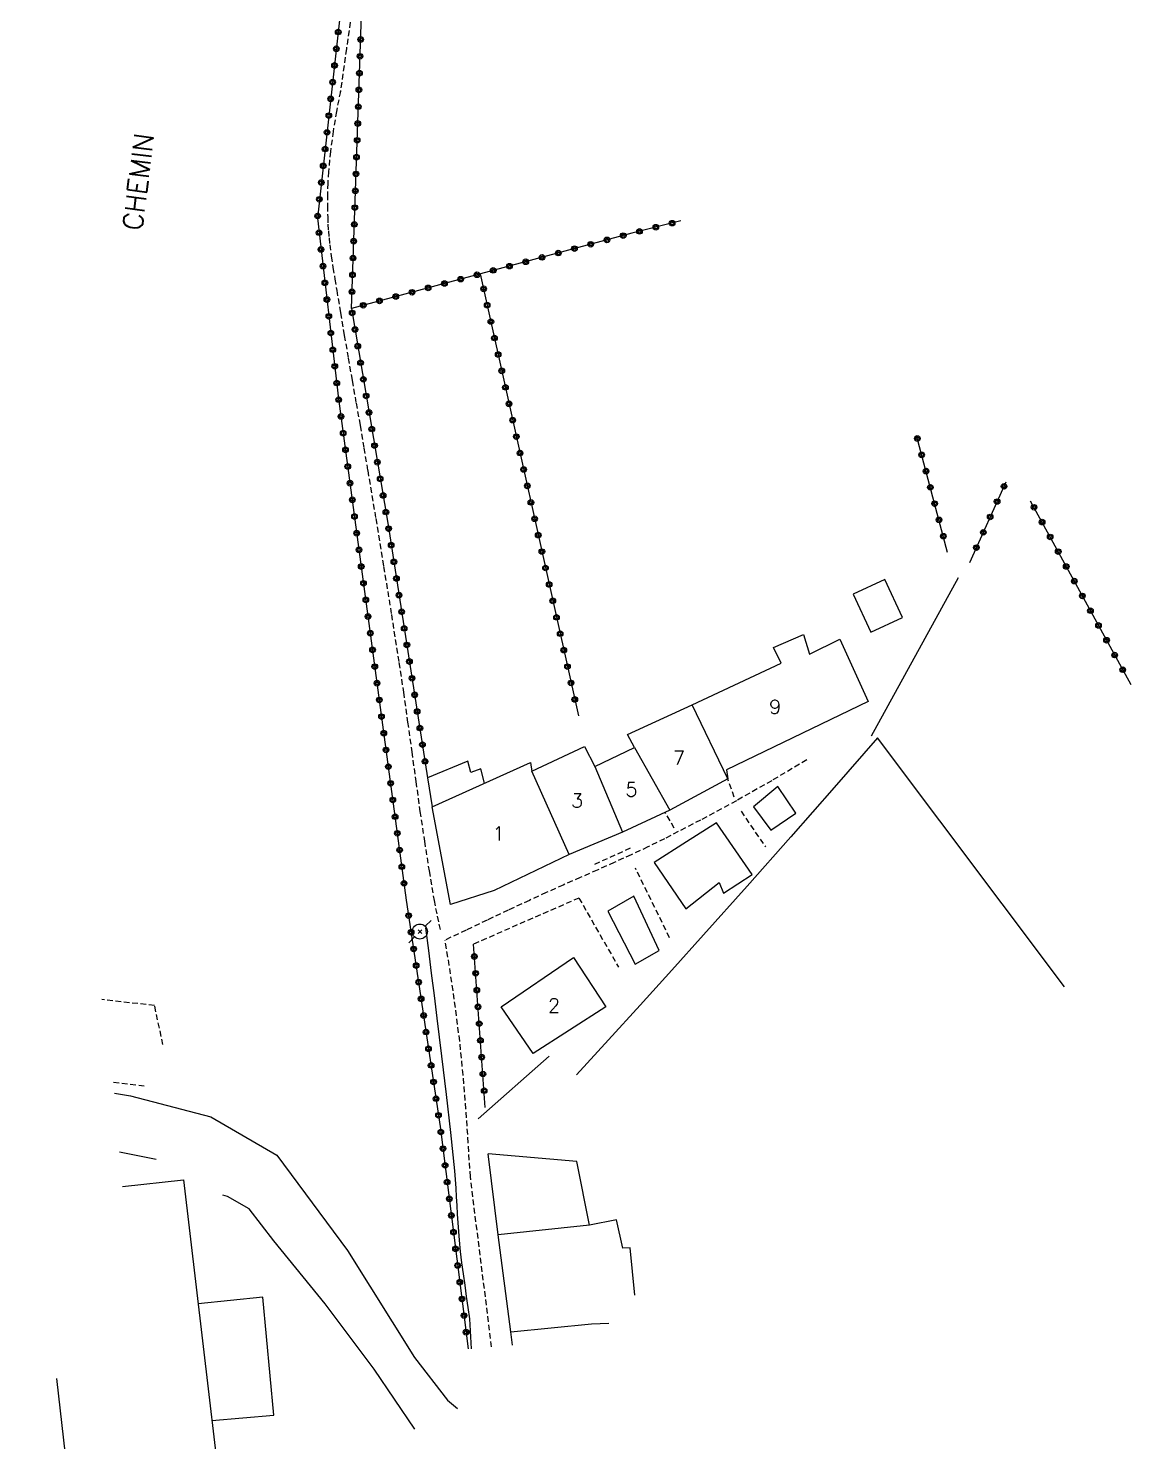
# Model space of a CAD drawing. Header units: millimetres. Extents: x 173000 to 174000, y 134000 to 135000.
# Drawn here: x 173242.6 to 173340.9, y 134373.6 to 134499.6 of the extents above; entities that cross this region are included whole.
import ezdxf
from ezdxf.enums import TextEntityAlignment as Align

# ---------------------------------------------------------------- set-up
doc = ezdxf.new("R2010")
doc.units = ezdxf.units.MM
doc.linetypes.add('DASHED', pattern=[0.75, 0.5, -0.25])
doc.layers.get('0').update_dxf_attribs({"linetype": 'CONTINUOUS'})
for name, color, linetype in [('W0001', 6, 'DASHED'), ('W0008', 7, 'CONTINUOUS'), ('W0017', 7, 'CONTINUOUS'), ('W0070', 7, 'DASHED'), ('W0101', 7, 'CONTINUOUS'), ('W0104', 1, 'CONTINUOUS'), ('W0112', 1, 'DASHED'), ('W0300', 7, 'CONTINUOUS'), ('W0303', 7, 'CONTINUOUS'), ('W0322', 7, 'CONTINUOUS'), ('W0323', 7, 'CONTINUOUS'), ('W0473', 7, 'CONTINUOUS'), ('W0989', 7, 'CONTINUOUS'), ('W0991', 7, 'CONTINUOUS'), ('W1102', 7, 'CONTINUOUS')]:
    doc.layers.add(name, color=color, linetype=linetype)
doc.styles.get("Standard").update_dxf_attribs({"font": 'romans.shx', "width": 0.85})

# ---------------------------------------------------------------- blocks, each defined once
blk = doc.blocks.new('T473')
for p, q in [((-0.166667, 0.166667), (0.166667, -0.166667)), ((-0.166667, -0.166667), (0.166667, 0.166667)), ((0.500001, 0.500001), (1.000002, 1.000002)), ((-1.000002, -1.000002), (-0.500001, -0.500001))]:
    blk.add_line(p, q)
blk.add_ellipse((0, 0), major_axis=(0.471405, 0.471405), ratio=1, start_param=5.4977871438, end_param=11.780972451)
blk = doc.blocks.new('t323o')
at = {"color": 0, "linetype": 'Continuous'}
for radius in [0.25, 0.15]:
    blk.add_circle((0, 0), radius, dxfattribs=at)
blk = doc.blocks.new('t322o')
at = {"color": 0, "linetype": 'Continuous'}
for radius in [0.25, 0.15]:
    blk.add_circle((0, 0), radius, dxfattribs=at)

msp = doc.modelspace()

# ---------------------------------------------------------------- linework, layer by layer
at = {"layer": 'W0001'}
msp.add_lwpolyline([(173283.9, 134382.05), (173282, 134397.21), (173282, 134397.21), (173282, 134397.21), (173282, 134397.21), (173282, 134397.21), (173282, 134397.21), (173281.81, 134400.24), (173281.61, 134403.27), (173281.36, 134406.3), (173281.05, 134409.32), (173280.77, 134411.57), (173280.46, 134413.82), (173280.12, 134416.07), (173279.74, 134418.32)], dxfattribs=at)
at = {"layer": 'W0008'}
msp.add_lwpolyline([(173278, 134419.4), (173278.26, 134417.39), (173278.52, 134415.38), (173278.77, 134413.37), (173279.02, 134411.36), (173279.43, 134407.96), (173279.85, 134404.56), (173280.24, 134401.16), (173280.58, 134397.75), (173280.65, 134396.98), (173280.7, 134396.2), (173280.74, 134395.43), (173280.79, 134394.66), (173280.83, 134393.88), (173280.87, 134393.11), (173280.93, 134392.34), (173280.99, 134391.57), (173281.1, 134390.57), (173281.22, 134389.56), (173281.36, 134388.56), (173281.5, 134387.56), (173281.64, 134386.56), (173281.78, 134385.56), (173281.91, 134384.56), (173282.06, 134381.89), (173282.06, 134381.89)], dxfattribs=at)
at = {"layer": 'W0017'}
for points in [[(173250.28, 134404.68), (173251.71, 134404.44), (173258.87, 134402.57), (173264.74, 134399.15), (173271.06, 134390.65), (173277.03, 134381.11), (173279.95, 134377.29), (173280.84, 134376.56)], [(173253.99, 134398.75), (173250.72, 134399.41)], [(173277.05, 134374.73), (173273.43, 134380.06), (173269.04, 134385.89), (173264.48, 134391.52), (173262.27, 134394.37), (173260.36, 134395.45), (173259.94, 134395.59)]]:
    msp.add_lwpolyline(points, dxfattribs=at)
at = {"layer": 'W0070'}
for points in [[(173271.51, 134501.62), (173270.95, 134497.77), (173270.4, 134493.91)], [(173270.41, 134493.97), (173270.06, 134492.19), (173269.76, 134490.41), (173269.53, 134488.61), (173269.35, 134486.82), (173269.28, 134485.8), (173269.26, 134484.79), (173269.26, 134483.78), (173269.28, 134482.77), (173269.3, 134482.15), (173269.34, 134481.54), (173269.4, 134480.92), (173269.46, 134480.31), (173269.59, 134479.29), (173269.75, 134478.27), (173269.92, 134477.25), (173270.08, 134476.24), (173270.42, 134474.23), (173270.76, 134472.22), (173271.11, 134470.21), (173271.46, 134468.2), (173271.81, 134466.19), (173272.17, 134464.19), (173272.51, 134462.18), (173272.85, 134460.17), (173273.57, 134455.89), (173274.27, 134451.62), (173274.96, 134447.34), (173275.63, 134443.06), (173276.03, 134440.41), (173276.41, 134437.76), (173276.77, 134435.1), (173277.14, 134432.45), (173277.51, 134429.79), (173277.9, 134427.14), (173278.32, 134424.49), (173278.77, 134421.85), (173278.9, 134421.15), (173279.05, 134420.45), (173279.2, 134419.75), (173279.37, 134419.06)], [(173311.99, 134434.38), (173308.87, 134432.53), (173305.72, 134430.74), (173302.53, 134429.02), (173299.31, 134427.36), (173297.82, 134426.62), (173296.33, 134425.92), (173294.82, 134425.23), (173293.31, 134424.56), (173291.79, 134423.9), (173290.28, 134423.23), (173288.77, 134422.55), (173287.26, 134421.86), (173285.38, 134420.99), (173283.49, 134420.1), (173281.62, 134419.21), (173279.74, 134418.32)]]:
    msp.add_lwpolyline(points, dxfattribs=at)
at = {"layer": 'W0101'}
for points in [[(173301.79, 134439.28), (173309.71, 134443.02), (173309.02, 134444.4), (173311.7, 134445.55), (173312.24, 134443.81), (173314.96, 134445.15), (173317.46, 134439.59)], [(173296.64, 134435.5), (173296, 134436.66), (173301.79, 134439.28)], [(173317.46, 134439.59), (173304.83, 134433.49), (173304.97, 134432.68)], [(173287.48, 134433.36), (173287.49, 134433.37), (173292.19, 134435.57), (173293.1, 134433.79)], [(173293.1, 134433.79), (173296.64, 134435.5)], [(173290.81, 134425.95), (173284.13, 134422.73), (173280.22, 134421.5), (173278.59, 134430.21), (173287.37, 134434.14), (173287.48, 134433.36)], [(173304.97, 134432.68), (173299.79, 134429.89)], [(173299.79, 134429.89), (173295.57, 134427.95), (173295.56, 134427.95)], [(173295.56, 134427.95), (173290.81, 134425.95)], [(173285.61, 134383.41), (173292.79, 134384.11), (173294.35, 134384.17)], [(173285.75, 134382.21), (173285.61, 134383.41)]]:
    msp.add_lwpolyline(points, dxfattribs=at)
msp.add_lwpolyline([(173287.6, 134408.21), (173284.75, 134412.36), (173291.19, 134416.77), (173294.07, 134412.37)], close=True, dxfattribs=at)
at = {"layer": 'W0104'}
for points in [[(173316.12, 134449.16), (173317.7, 134445.76), (173320.53, 134447.08), (173318.96, 134450.47)], [(173309.41, 134432), (173307.25, 134430.21), (173308.78, 134428.13), (173311.03, 134429.64)], [(173303.96, 134428.76), (173301.28, 134427.09), (173301.27, 134427.09), (173298.4, 134425.24), (173301.22, 134421.12), (173304.2, 134423.46), (173304.56, 134422.5), (173307.13, 134424.16)], [(173296.58, 134422.24), (173294.25, 134420.9), (173296.71, 134416.17), (173298.84, 134417.4)]]:
    msp.add_lwpolyline(points, close=True, dxfattribs=at)
for points in [[(173283.26, 134432.3), (173282.92, 134433.58), (173282.04, 134433.25), (173281.79, 134434.26), (173278.19, 134432.77), (173278.59, 134430.21)], [(173285.61, 134383.41), (173284.48, 134392.05), (173283.59, 134399.26)], [(173296.67, 134386.67), (173296.26, 134390.87), (173295.6, 134390.86), (173295.04, 134393.37), (173292.63, 134392.91), (173291.49, 134398.57), (173283.59, 134399.26)], [(173250.98, 134396.34), (173256.43, 134396.95), (173261.45, 134354.39)], [(173292.63, 134392.91), (173284.48, 134392.05)], [(173258.96, 134375.5), (173264.48, 134375.98), (173263.49, 134386.49), (173257.74, 134385.88)], [(173242.58, 134365.22), (173246.65, 134365.9), (173246.64, 134365.9), (173245.14, 134379.24)]]:
    msp.add_lwpolyline(points, dxfattribs=at)
at = {"layer": 'W0112'}
for points in [[(173305.53, 134431.06), (173304.89, 134432.85)], [(173300.18, 134428.31), (173299.38, 134429.7)], [(173306.14, 134429.81), (173308.31, 134426.62)], [(173293.09, 134425.09), (173296.33, 134426.56)], [(173299.77, 134418.53), (173296.72, 134424.73)], [(173291.68, 134422.07), (173282.28, 134417.96)], [(173291.68, 134422.07), (173295.21, 134415.92)], [(173254.59, 134409), (173253.84, 134412.49), (173249.13, 134413.01)], [(173250.19, 134405.64), (173252.91, 134405.33)]]:
    msp.add_lwpolyline(points, dxfattribs=at)
at = {"layer": 'W0300'}
for points in [[(173325.51, 134450.6), (173317.74, 134436.49)], [(173282.7, 134402.37), (173289.04, 134407.96)]]:
    msp.add_lwpolyline(points, dxfattribs=at)
at = {"layer": 'W0303'}
for points in [[(173318.31, 134436.34), (173314.45, 134431.92), (173310.58, 134427.53), (173306.69, 134423.14), (173302.79, 134418.78), (173299.97, 134415.65), (173297.14, 134412.53), (173294.31, 134409.42), (173291.45, 134406.32)], [(173334.99, 134414.15), (173318.31, 134436.34)]]:
    msp.add_lwpolyline(points, dxfattribs=at)
at = {"layer": 'W0322'}
msp.add_lwpolyline([(173276.29, 134421.89), (173279.31, 134401.69), (173281.81, 134381.87)], dxfattribs=at)
at = {"layer": 'W0323'}
for points in [[(173270.52, 134501.92), (173268.36, 134482.68), (173270.25, 134466.57), (173276.29, 134421.89)], [(173271.39, 134474.62), (173272.32, 134501.7)], [(173300.77, 134482.43), (173296.41, 134481.33), (173271.39, 134474.62), (173274.66, 134455.31), (173278.19, 134432.77)], [(173282.88, 134477.71), (173291.63, 134438.31)], [(173324.56, 134452.88), (173321.79, 134463.3)], [(173329.75, 134459.13), (173326.5, 134451.94)], [(173331.93, 134457.49), (173340.88, 134441.1)], [(173283.33, 134403.39), (173282.28, 134417.96)]]:
    msp.add_lwpolyline(points, dxfattribs=at)
at = {"layer": 'W1102'}
for points in [[(173304.97, 134432.68), (173301.79, 134439.28)], [(173296.64, 134435.5), (173299.79, 134429.89)], [(173290.81, 134425.95), (173287.49, 134433.37)], [(173293.1, 134433.79), (173295.57, 134427.95)]]:
    msp.add_lwpolyline(points, dxfattribs=at)

# ---------------------------------------------------------------- block references
at = {"layer": 'W0322'}
for p, rotation in [((173276.5, 134420.5), 278.4958168169809), ((173276.72, 134419.02), 278.4958168169809), ((173276.94, 134417.53), 278.4958168169809), ((173277.17, 134416.05), 278.4958168169809), ((173277.39, 134414.57), 278.4958168169809), ((173277.61, 134413.08), 278.4958168169809), ((173277.83, 134411.6), 278.4958168169809), ((173278.05, 134410.12), 278.4958168169809), ((173278.27, 134408.63), 278.4958168169809), ((173278.5, 134407.15), 278.4958168169809), ((173278.72, 134405.67), 278.4958168169809), ((173278.94, 134404.18), 278.4958168169809), ((173279.16, 134402.7), 278.4958168169809), ((173279.37, 134401.21), 277.1845732548315), ((173279.56, 134399.73), 277.1845732548315), ((173279.75, 134398.24), 277.1845732548315), ((173279.93, 134396.75), 277.1845732548315), ((173280.12, 134395.26), 277.1845732548315), ((173280.31, 134393.77), 277.1845732548315), ((173280.5, 134392.28), 277.1845732548315), ((173280.68, 134390.8), 277.1845732548315), ((173280.87, 134389.31), 277.1845732548315), ((173281.06, 134387.82), 277.1845732548315), ((173281.25, 134386.33), 277.1845732548315), ((173281.44, 134384.84), 277.1845732548315), ((173281.62, 134383.36), 277.1845732548315)]:
    msp.add_blockref('t322o', p, dxfattribs=dict(at, rotation=rotation))
at = {"layer": 'W0323'}
for p, rotation in [((173270.22, 134499.27), 263.5813970179155), ((173272.22, 134498.61), 88.02615939083172), ((173270.05, 134497.78), 263.5813970179155), ((173272.16, 134497.11), 88.02615939083172), ((173269.89, 134496.29), 263.5813970179155), ((173272.11, 134495.61), 88.02615939083172), ((173269.72, 134494.8), 263.5813970179155), ((173269.55, 134493.31), 263.5813970179155), ((173272.06, 134494.11), 88.02615939083172), ((173269.38, 134491.82), 263.5813970179155), ((173272.01, 134492.61), 88.02615939083172), ((173271.96, 134491.11), 88.02615939083172), ((173269.22, 134490.33), 263.5813970179155), ((173271.91, 134489.62), 88.02615939083172), ((173269.05, 134488.84), 263.5813970179155), ((173271.85, 134488.12), 88.02615939083172), ((173268.88, 134487.34), 263.5813970179155), ((173271.8, 134486.62), 88.02615939083172), ((173268.71, 134485.85), 263.5813970179155), ((173268.54, 134484.36), 263.5813970179155), ((173271.75, 134485.12), 88.02615939083172), ((173268.38, 134482.87), 263.5813970179155), ((173271.7, 134483.62), 88.02615939083172), ((173271.65, 134482.12), 88.02615939083172), ((173297.08, 134481.5), 194.1284946792193), ((173298.54, 134481.87), 194.1284946792193), ((173299.99, 134482.23), 194.1284946792193), ((173268.51, 134481.38), 276.7143779157191), ((173271.6, 134480.62), 88.02615939083172), ((173292.73, 134480.35), 195.0100749074604), ((173294.18, 134480.74), 195.0100749074604), ((173295.63, 134481.12), 195.0100749074604), ((173268.68, 134479.89), 276.7143779157191), ((173271.54, 134479.12), 88.02615939083172), ((173288.39, 134479.18), 195.0100749074604), ((173289.84, 134479.57), 195.0100749074604), ((173291.28, 134479.96), 195.0100749074604), ((173268.86, 134478.4), 276.7143779157191), ((173284.04, 134478.02), 195.0100749074604), ((173285.49, 134478.4), 195.0100749074604), ((173286.94, 134478.79), 195.0100749074604), ((173269.03, 134476.91), 276.7143779157191), ((173271.49, 134477.62), 88.02615939083172), ((173278.24, 134476.46), 195.0100749074604), ((173279.69, 134476.85), 195.0100749074604), ((173281.14, 134477.24), 195.0100749074604), ((173282.59, 134477.63), 195.0100749074604), ((173269.21, 134475.42), 276.7143779157191), ((173271.44, 134476.12), 88.02615939083172), ((173273.9, 134475.3), 195.0100749074604), ((173275.35, 134475.69), 195.0100749074604), ((173276.8, 134476.07), 195.0100749074604), ((173283.18, 134476.38), 282.5203383803471), ((173271.46, 134474.23), 279.6258384890897), ((173272.45, 134474.91), 195.0100749074604), ((173283.5, 134474.92), 282.5203383803471), ((173269.38, 134473.93), 276.7143779157191), ((173271.71, 134472.75), 279.6258384890897), ((173283.83, 134473.45), 282.5203383803471), ((173269.56, 134472.44), 276.7143779157191), ((173284.15, 134471.99), 282.5203383803471), ((173269.74, 134470.95), 276.7143779157191), ((173271.96, 134471.27), 279.6258384890897), ((173284.48, 134470.52), 282.5203383803471), ((173269.91, 134469.47), 276.7143779157191), ((173272.21, 134469.79), 279.6258384890897), ((173284.8, 134469.06), 282.5203383803471), ((173270.09, 134467.98), 276.7143779157191), ((173272.46, 134468.31), 279.6258384890897), ((173270.26, 134466.49), 277.7023823261429), ((173272.71, 134466.83), 279.6258384890897), ((173285.13, 134467.59), 282.5203383803471), ((173272.96, 134465.35), 279.6258384890897), ((173285.45, 134466.13), 282.5203383803471), ((173270.46, 134465), 277.7023823261429), ((173273.21, 134463.88), 279.6258384890897), ((173285.78, 134464.67), 282.5203383803471), ((173270.66, 134463.51), 277.7023823261429), ((173286.1, 134463.2), 282.5203383803471), ((173321.86, 134463.03), 104.9112834101998), ((173270.87, 134462.03), 277.7023823261429), ((173273.46, 134462.4), 279.6258384890897), ((173286.43, 134461.74), 282.5203383803471), ((173322.24, 134461.58), 104.9112834101998), ((173271.07, 134460.54), 277.7023823261429), ((173273.71, 134460.92), 279.6258384890897), ((173286.75, 134460.27), 282.5203383803471), ((173322.63, 134460.13), 104.9112834101998), ((173271.27, 134459.05), 277.7023823261429), ((173273.96, 134459.44), 279.6258384890897), ((173274.22, 134457.96), 279.6258384890897), ((173287.08, 134458.81), 282.5203383803471), ((173323.02, 134458.68), 104.9112834101998), ((173329.59, 134458.77), 245.7088390355286), ((173271.47, 134457.57), 277.7023823261429), ((173274.47, 134456.48), 279.6258384890897), ((173287.4, 134457.34), 282.5203383803471), ((173323.4, 134457.23), 104.9112834101998), ((173328.97, 134457.41), 245.7088390355286), ((173332.26, 134456.9), 298.6314382282755), ((173271.67, 134456.08), 277.7023823261429), ((173287.73, 134455.88), 282.5203383803471), ((173323.79, 134455.78), 104.9112834101998), ((173328.35, 134456.04), 245.7088390355286), ((173332.98, 134455.58), 298.6314382282755), ((173271.87, 134454.59), 277.7023823261429), ((173274.71, 134455), 278.8950803217458), ((173288.05, 134454.42), 282.5203383803471), ((173324.17, 134454.33), 104.9112834101998), ((173327.74, 134454.67), 245.7088390355286), ((173333.7, 134454.26), 298.6314382282755), ((173272.07, 134453.11), 277.7023823261429), ((173274.94, 134453.52), 278.8950803217458), ((173288.38, 134452.95), 282.5203383803471), ((173327.12, 134453.31), 245.7088390355286), ((173334.42, 134452.95), 298.6314382282755), ((173272.27, 134451.62), 277.7023823261429), ((173275.18, 134452.04), 278.8950803217458), ((173288.7, 134451.49), 282.5203383803471), ((173335.13, 134451.63), 298.6314382282755), ((173272.47, 134450.13), 277.7023823261429), ((173275.41, 134450.56), 278.8950803217458), ((173289.03, 134450.02), 282.5203383803471), ((173335.85, 134450.32), 298.6314382282755), ((173275.64, 134449.07), 278.8950803217458), ((173336.57, 134449), 298.6314382282755), ((173272.68, 134448.65), 277.7023823261429), ((173275.87, 134447.59), 278.8950803217458), ((173289.35, 134448.56), 282.5203383803471), ((173337.29, 134447.68), 298.6314382282755), ((173272.88, 134447.16), 277.7023823261429), ((173289.68, 134447.09), 282.5203383803471), ((173338.01, 134446.37), 298.6314382282755), ((173273.08, 134445.68), 277.7023823261429), ((173276.1, 134446.11), 278.8950803217458), ((173290.01, 134445.63), 282.5203383803471), ((173338.73, 134445.05), 298.6314382282755), ((173273.28, 134444.19), 277.7023823261429), ((173276.34, 134444.63), 278.8950803217458), ((173290.33, 134444.17), 282.5203383803471), ((173339.45, 134443.73), 298.6314382282755), ((173273.48, 134442.7), 277.7023823261429), ((173276.57, 134443.15), 278.8950803217458), ((173290.66, 134442.7), 282.5203383803471), ((173340.17, 134442.42), 298.6314382282755), ((173273.68, 134441.22), 277.7023823261429), ((173276.8, 134441.66), 278.8950803217458), ((173290.98, 134441.24), 282.5203383803471), ((173277.03, 134440.18), 278.8950803217458), ((173273.88, 134439.73), 277.7023823261429), ((173277.26, 134438.7), 278.8950803217458), ((173291.31, 134439.77), 282.5203383803471), ((173274.08, 134438.24), 277.7023823261429), ((173274.28, 134436.76), 277.7023823261429), ((173277.5, 134437.22), 278.8950803217458), ((173274.48, 134435.27), 277.7023823261429), ((173277.73, 134435.74), 278.8950803217458), ((173274.69, 134433.78), 277.7023823261429), ((173277.96, 134434.25), 278.8950803217458), ((173274.89, 134432.3), 277.7023823261429), ((173275.09, 134430.81), 277.7023823261429), ((173275.29, 134429.32), 277.7023823261429), ((173275.49, 134427.84), 277.7023823261429), ((173275.69, 134426.35), 277.7023823261429), ((173275.89, 134424.86), 277.7023823261429), ((173276.09, 134423.38), 277.7023823261429), ((173282.36, 134416.86), 94.14683557198951), ((173282.47, 134415.36), 94.14683557198951), ((173282.58, 134413.86), 94.14683557198951), ((173282.68, 134412.37), 94.14683557198951), ((173282.79, 134410.87), 94.14683557198951), ((173282.9, 134409.38), 94.14683557198951), ((173283.01, 134407.88), 94.14683557198951), ((173283.12, 134406.38), 94.14683557198951), ((173283.23, 134404.89), 94.14683557198951)]:
    msp.add_blockref('t323o', p, dxfattribs=dict(at, rotation=rotation))
at = {"layer": 'W0473'}
msp.add_blockref('T473', (173277.5, 134419.08), dxfattribs=at)

# ---------------------------------------------------------------- texts
at = {"layer": 'W0989'}
msp.add_text('CHEMIN', height=1.75, rotation=82.8972, dxfattribs=at).set_placement((173252.72, 134481.51))
at = {"layer": 'W0991'}
for s, p in [('9', (173309.18, 134439.11)), ('7', (173300.61, 134434.58)), ('5', (173296.36, 134431.73)), ('3', (173291.52, 134430.76)), ('1', (173284.51, 134427.82)), ('2', (173289.46, 134412.49))]:
    msp.add_text(s, height=1.25, dxfattribs=at).set_placement(p, align=Align.MIDDLE_CENTER)

doc.saveas('drawing.dxf')
